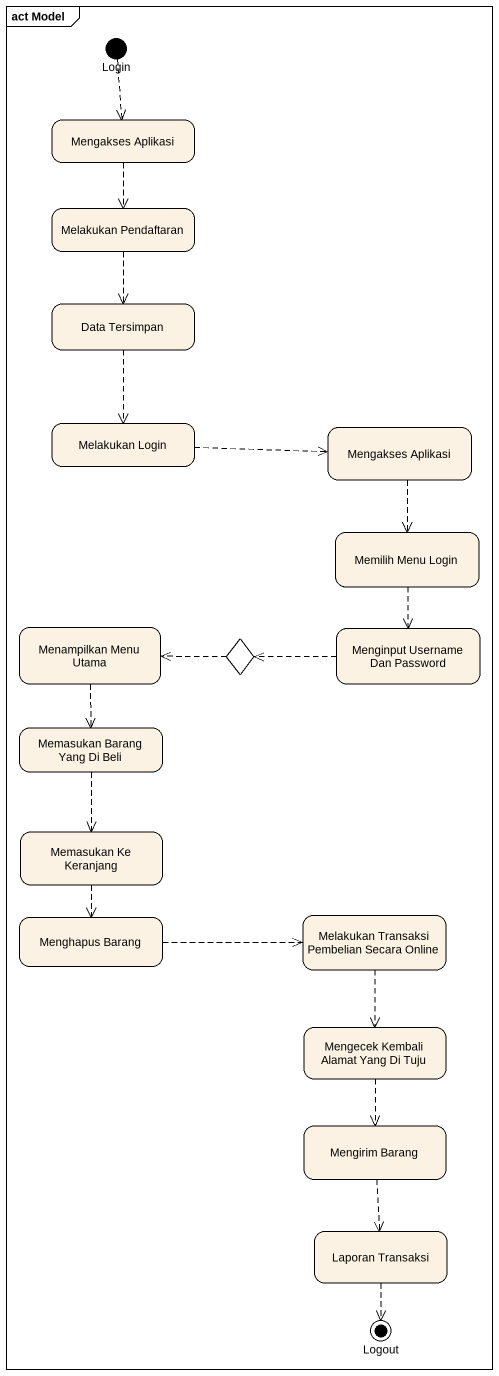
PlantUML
@startuml
mainframe act Model
hide empty description
state Login <<start>>
state "Mengakses Aplikasi" as Mengakses_Aplikasi
state "Melakukan Pendaftaran" as Melakukan_Pendaftaran
state "Data Tersimpan" as Data_Tersimpan
state "Melakukan Login" as Melakukan_Login
state "Mengakses Aplikasi" as Mengakses_Aplikasi_2
state "Memilih Menu Login" as Memilih_Menu_Login
state "Menampilkan Menu Utama" as Menampilkan_Menu_Utama
state choice1 <<choice>>
state "Menginput Username Dan Password" as Menginput_Username_Dan
state "Memasukan Barang Yang Di Beli" as Memasukan_Barang_Yang_Di
state "Memasukan Ke Keranjang" as Memasukan_Ke_Keranjang
state "Menghapus Barang" as Menghapus_Barang
state "Melakukan Transaksi Pembelian Secara Online" as Melakukan_Transaksi
state "Mengecek Kembali Alamat Yang Di Tuju" as Mengecek_Kembali_Alamat
state "Mengirim Barang" as Mengirim_Barang
state "Laporan Transaksi" as Laporan_Transaksi
state Logout <<end>>
Login -[dashed]-> Mengakses_Aplikasi
Mengakses_Aplikasi -[dashed]-> Melakukan_Pendaftaran
Melakukan_Pendaftaran -[dashed]-> Data_Tersimpan
Data_Tersimpan -[dashed]-> Melakukan_Login
Melakukan_Login -right[dashed]-> Mengakses_Aplikasi_2
Mengakses_Aplikasi_2 -[dashed]-> Memilih_Menu_Login
Memilih_Menu_Login -[dashed]-> Menginput_Username_Dan
Menampilkan_Menu_Utama -[dashed]-> Memasukan_Barang_Yang_Di
choice1 -left[dashed]-> Menampilkan_Menu_Utama
Menginput_Username_Dan -left[dashed]-> choice1
Memasukan_Barang_Yang_Di -[dashed]-> Memasukan_Ke_Keranjang
Memasukan_Ke_Keranjang -[dashed]-> Menghapus_Barang
Menghapus_Barang -right[dashed]-> Melakukan_Transaksi
Melakukan_Transaksi -[dashed]-> Mengecek_Kembali_Alamat
Mengecek_Kembali_Alamat -[dashed]-> Mengirim_Barang
Mengirim_Barang -[dashed]-> Laporan_Transaksi
Laporan_Transaksi -[dashed]-> Logout
@enduml
